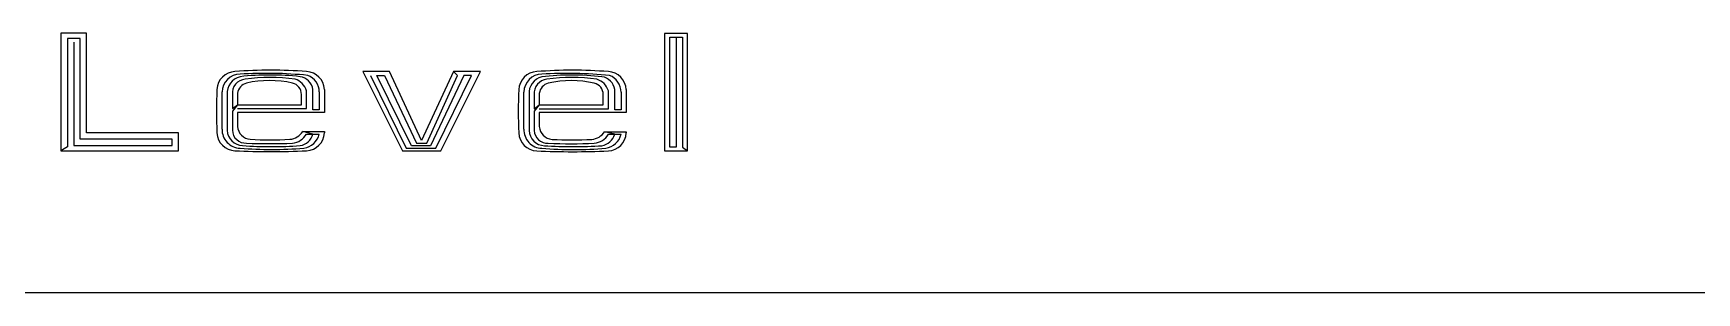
# Model space of a CAD drawing. Header units: millimetres. Extents: x 0 to 494, y 0 to 44.
# Drawn here: x 329.62 to 368.67, y 0 to 6.1 of the extents above; entities that cross this region are included whole.
import ezdxf

# ---------------------------------------------------------------- set-up
doc = ezdxf.new("R2010")
doc.units = ezdxf.units.MM
doc.layers.add('Contour', color=7, linetype='CONTINUOUS')
doc.layers.add('Engraving', color=7, linetype='CONTINUOUS')

msp = doc.modelspace()

# ---------------------------------------------------------------- linework, layer by layer
at = {"layer": 'Contour', "color": 7, "linetype": 'CONTINUOUS'}
msp.add_line((481.73, 0), (1.27, 0), dxfattribs=at)
at = {"layer": 'Engraving', "color": 7, "linetype": 'CONTINUOUS'}
for p, q in [((330.87114, 6.101), (330.27049, 6.101)), ((330.27049, 6.101), (330.27049, 3.338)), ((330.72098, 5.98087), (330.42065, 5.98087)), ((330.42065, 5.98087), (330.42065, 3.4281)), ((330.57082, 5.89077), (330.57082, 3.45813)), ((330.72098, 3.60829), (330.72098, 5.98087)), ((330.87114, 3.75846), (330.87114, 6.101)), ((344.98308, 6.098), (344.44249, 6.098)), ((344.44249, 6.098), (344.44249, 3.335)), ((344.56262, 3.4251), (344.56262, 6.0079)), ((344.56262, 6.0079), (344.86295, 6.0079)), ((344.71278, 6.0079), (344.71278, 3.4251)), ((344.86295, 6.0079), (344.86295, 3.4251)), ((344.98308, 3.335), (344.98308, 6.098)), ((337.98717, 5.19902), (337.35649, 5.19902)), ((337.35649, 5.19902), (338.2875, 3.337)), ((337.53668, 5.10892), (338.3776, 3.39707)), ((338.49773, 3.45713), (337.68685, 5.10892)), ((337.68685, 5.10892), (337.86704, 5.10892)), ((337.86704, 5.10892), (338.61786, 3.5172)), ((338.73799, 3.57726), (337.98717, 5.19902)), ((339.4888, 5.19902), (338.73799, 3.57726)), ((338.85812, 3.5172), (339.5789, 5.10892)), ((339.72907, 5.10892), (338.94822, 3.45713)), ((339.06835, 3.39707), (339.90926, 5.10892)), ((339.18848, 3.337), (340.11949, 5.19902)), ((339.5789, 5.10892), (339.4888, 5.19902)), ((340.11949, 5.19902), (339.4888, 5.19902)), ((339.90926, 5.10892), (339.72907, 5.10892)), ((334.05362, 3.84855), (334.05362, 4.7195)), ((334.41401, 4.68947), (334.41401, 4.41917)), ((336.03577, 4.32908), (336.03577, 4.74953)), ((336.18593, 4.29904), (336.18593, 4.77957)), ((336.3361, 4.7195), (336.3361, 4.29904)), ((336.45623, 4.77957), (336.45623, 4.23898)), ((341.13962, 3.84655), (341.13962, 4.7175)), ((341.50001, 4.68747), (341.50001, 4.41717)), ((343.12177, 4.32708), (343.12177, 4.74753)), ((343.27193, 4.29704), (343.27193, 4.77757)), ((343.4221, 4.7175), (343.4221, 4.29704)), ((343.54223, 4.77757), (343.54223, 4.23698)), ((334.17375, 4.65943), (334.17375, 3.81852)), ((334.29388, 4.65943), (334.29388, 4.32908)), ((334.29388, 4.32908), (334.41401, 4.41917)), ((334.41401, 4.41917), (334.29388, 4.26901)), ((334.41401, 4.41917), (335.91564, 4.41917)), ((334.41401, 4.32908), (336.03577, 4.32908)), ((335.91564, 4.41917), (335.91564, 4.65943)), ((336.3361, 4.29904), (336.18593, 4.29904)), ((341.25975, 4.65743), (341.25975, 3.81652)), ((341.37988, 4.65743), (341.37988, 4.32708)), ((341.37988, 4.32708), (341.50001, 4.41717)), ((341.50001, 4.41717), (341.37988, 4.26701)), ((341.50001, 4.41717), (343.00164, 4.41717)), ((341.50001, 4.32708), (343.12177, 4.32708)), ((343.00164, 4.41717), (343.00164, 4.65743)), ((343.4221, 4.29704), (343.27193, 4.29704)), ((334.29388, 4.26901), (334.29388, 3.81852)), ((336.45623, 4.23898), (334.41401, 4.23898)), ((334.41401, 4.23898), (334.41401, 3.90862)), ((341.37988, 4.26701), (341.37988, 3.81652)), ((343.54223, 4.23698), (341.50001, 4.23698)), ((341.50001, 4.23698), (341.50001, 3.90662)), ((332.88333, 3.60829), (330.72098, 3.60829)), ((333.03349, 3.75846), (330.87114, 3.75846)), ((332.88333, 3.45813), (332.88333, 3.60829)), ((333.03349, 3.338), (333.03349, 3.75846)), ((336.18593, 3.72842), (335.94567, 3.78849)), ((335.94567, 3.78849), (336.45623, 3.78849)), ((336.03577, 3.72842), (336.3361, 3.72842)), ((336.45623, 3.78849), (336.45623, 3.75846)), ((338.61786, 3.5172), (338.85812, 3.5172)), ((343.27193, 3.72642), (343.03167, 3.78649)), ((343.03167, 3.78649), (343.54223, 3.78649)), ((343.12177, 3.72642), (343.4221, 3.72642)), ((343.54223, 3.78649), (343.54223, 3.75646)), ((330.42065, 3.4281), (330.27049, 3.338)), ((330.27049, 3.338), (333.03349, 3.338)), ((330.57082, 3.45813), (332.88333, 3.45813)), ((338.2875, 3.337), (339.18848, 3.337)), ((338.3776, 3.39707), (339.06835, 3.39707)), ((338.94822, 3.45713), (338.49773, 3.45713)), ((344.44249, 3.335), (344.98308, 3.335)), ((344.71278, 3.4251), (344.56262, 3.4251)), ((344.86295, 3.4251), (344.98308, 3.335))]:
    msp.add_line(p, q, dxfattribs=at)
for centre, radius, start, end in [((334.3756, 4.75791), 0.44264, 92.8041, 177.1959), ((334.47753, 4.71605), 0.42392, 90.46682, 179.53318), ((334.57605, 4.68957), 0.40342, 104.64107, 184.28357), ((335.19486, -5.46302), 10.69615, 85.49085, 94.50915), ((335.17984, -1.30297), 6.42176, 83.69031, 96.30969), ((335.07953, -4.96687), 10.12494, 84.40993, 93.42823), ((335.83357, 4.72753), 0.35619, 8.401, 81.599), ((336.01412, 4.75791), 0.44264, 2.8041, 87.1959), ((335.91308, 4.71542), 0.42304, 0.55311, 68.8372), ((341.4616, 4.75591), 0.44264, 92.8041, 177.1959), ((341.56353, 4.71405), 0.42392, 90.46682, 179.53318), ((341.66205, 4.68757), 0.40342, 104.64107, 184.28357), ((342.28086, -5.46502), 10.69615, 85.49085, 94.50915), ((342.26584, -1.30497), 6.42176, 83.69031, 96.30969), ((342.16553, -4.96887), 10.12494, 84.40993, 93.42823), ((342.91957, 4.72553), 0.35619, 8.401, 81.599), ((343.10012, 4.75591), 0.44264, 2.8041, 87.1959), ((342.99908, 4.71342), 0.42304, 0.55311, 68.8372), ((344.73419, 4.26901), 10.81276, 177.29362, 182.70638), ((334.62234, 4.69105), 0.32998, 94.89065, 185.49821), ((334.7078, 4.64451), 0.2972, 106.32832, 171.29983), ((335.17984, 0.90859), 4.15274, 81.89289, 98.10711), ((335.16483, 2.50758), 2.48174, 77.41866, 102.58134), ((335.64376, 4.66488), 0.27193, 358.85338, 436.89658), ((335.64947, 4.63352), 0.40335, 16.71531, 73.28469), ((351.82019, 4.26701), 10.81276, 177.29362, 182.70638), ((341.70834, 4.68905), 0.32998, 94.89065, 185.49821), ((341.7938, 4.64251), 0.2972, 106.32832, 171.29983), ((342.26584, 0.90659), 4.15274, 81.89289, 98.10711), ((342.25083, 2.50558), 2.48174, 77.41866, 102.58134), ((342.72976, 4.66288), 0.27193, 358.85338, 436.89658), ((342.73547, 4.63152), 0.40335, 16.71531, 73.28469), ((334.73927, 3.93355), 0.32621, 184.38312, 265.61688), ((341.82527, 3.93155), 0.32621, 184.38312, 265.61688), ((334.3756, 3.78011), 0.44264, 182.8041, 267.1959), ((334.48672, 3.83132), 0.43344, 177.72128, 268.32885), ((334.5527, 3.83708), 0.37941, 182.8041, 267.1959), ((334.60764, 3.8318), 0.31404, 182.42253, 273.03009), ((335.16483, 14.95423), 11.44881, 267.29362, 272.70638), ((335.17984, 10.99086), 7.39723, 266.39201, 273.60799), ((335.62195, 3.98766), 0.38008, 273.52906, 328.39845), ((335.66052, 3.95343), 0.43754, 275.88959, 329.0528), ((335.81654, 3.83687), 0.38498, 280.3349, 343.63952), ((335.90459, 3.8374), 0.44506, 279.19476, 345.82614), ((336.01412, 3.78011), 0.44264, 272.8041, 357.1959), ((341.4616, 3.77811), 0.44264, 182.8041, 267.1959), ((341.57272, 3.82932), 0.43344, 177.72128, 268.32885), ((341.6387, 3.83508), 0.37941, 182.8041, 267.1959), ((341.69364, 3.8298), 0.31404, 182.42253, 273.03009), ((342.25083, 14.95223), 11.44881, 267.29362, 272.70638), ((342.26584, 10.98886), 7.39723, 266.39201, 273.60799), ((342.70795, 3.98566), 0.38008, 273.52906, 328.39845), ((342.74652, 3.95143), 0.43754, 275.88959, 329.0528), ((342.90254, 3.83487), 0.38498, 280.3349, 343.63952), ((342.99059, 3.8354), 0.44506, 279.19476, 345.82614), ((343.10012, 3.77811), 0.44264, 272.8041, 357.1959), ((335.19486, 21.12739), 17.80926, 267.29362, 272.70638), ((335.22489, 12.91864), 9.55013, 265.49085, 274.50915), ((335.20988, 14.17476), 10.73791, 266.39201, 273.60799), ((342.28086, 21.12539), 17.80926, 267.29362, 272.70638), ((342.31089, 12.91664), 9.55013, 265.49085, 274.50915), ((342.29587, 14.17276), 10.73791, 266.39201, 273.60799)]:
    msp.add_arc(centre, radius, start, end, dxfattribs=at)

doc.saveas('drawing.dxf')
